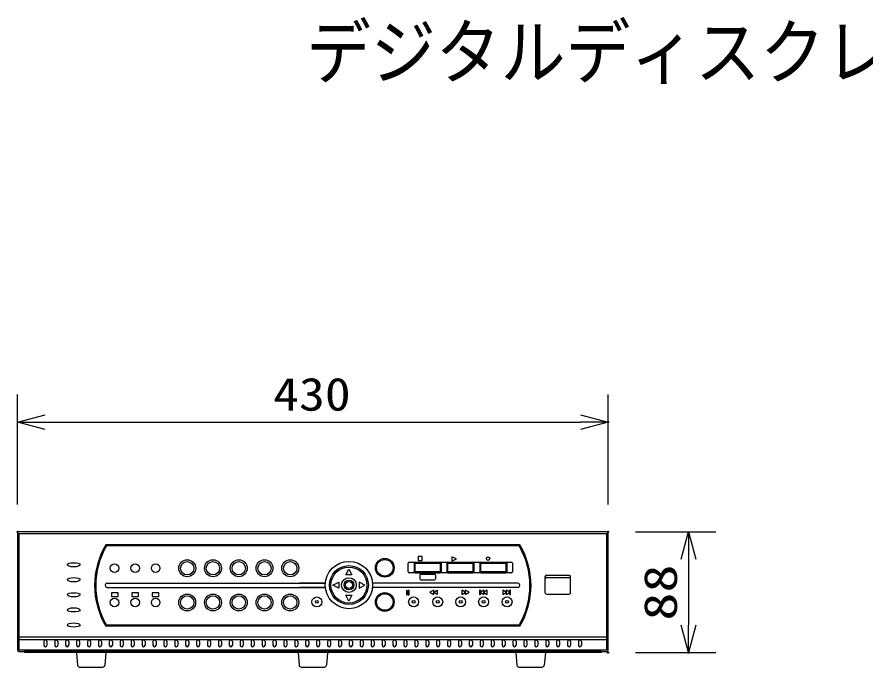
# Model space of a CAD drawing. Units: millimetres, scale not verified. Extents: x -63 to 63, y -57 to 57.
# Drawn here: x -56.6 to 5.2, y 10 to 57.4 of the extents above; entities that cross this region are included whole.
import ezdxf
from ezdxf.enums import TextEntityAlignment as Align

# ---------------------------------------------------------------- set-up
doc = ezdxf.new("R2010")
doc.units = ezdxf.units.MM
doc.header["$LTSCALE"] = 0.190236
doc.header["$PDMODE"] = 32
doc.header["$PDSIZE"] = 0.0951
doc.linetypes.add('CHAIN2', pattern=[12, 9, -1, 1, -1])
for name, color, linetype in [('0-0_MOJI1', 2, 'CHAIN2'), ('0-2_GAIKEI', 1, 'Continuous'), ('0-3_WAKU', 3, 'Continuous'), ('0-4_DEFPOINTS', 7, 'Continuous')]:
    doc.layers.add(name, color=color, linetype=linetype)
doc.styles.add('ＭＳ ゴシック', font='')
doc.styles.get('ＭＳ ゴシック').set_extended_font_data('MS Gothic')

# ---------------------------------------------------------------- blocks, each defined once
blk = doc.blocks.new('_OPEN30')
at = {"layer": '0-4_DEFPOINTS'}
blk.add_line((0, 0), (-1, 0), dxfattribs=at)
blk.add_lwpolyline([(-1, 0.26795), (0, 0), (-1, -0.26795)], dxfattribs=at)

msp = doc.modelspace()

# ---------------------------------------------------------------- linework, layer by layer
at = {"layer": '0-2_GAIKEI', "color": 7}
for p, q in [((-56.5065, 19.7659), (-56.5065, 11.2446)), ((-13.6004, 19.866), (-56.4126, 19.866)), ((-13.5065, 11.2465), (-13.5065, 19.7659)), ((-56.4062, 11.1435), (-56.0012, 11.1435)), ((-56.0012, 11.1727), (-56.0012, 11.066)), ((-14.0118, 11.1727), (-14.0118, 11.066)), ((-14.0118, 11.1464), (-13.6066, 11.1464)), ((-14.0118, 11.066), (-56.0012, 11.066)), ((-52.2255, 11.0631), (-52.1483, 10.1576)), ((-50.0705, 11.0631), (-50.1476, 10.1576)), ((-36.0843, 11.0631), (-36.0071, 10.1576)), ((-33.9293, 11.0631), (-34.0065, 10.1576)), ((-20.2254, 11.0631), (-20.1482, 10.1576)), ((-18.0704, 11.0631), (-18.1476, 10.1576)), ((-51.9934, 10.016), (-50.302, 10.016)), ((-35.8522, 10.016), (-34.1608, 10.016)), ((-19.9933, 10.016), (-18.302, 10.016))]:
    msp.add_line(p, q, dxfattribs=at)
at = {"layer": '0-2_GAIKEI'}
for p, q in [((-56.3899, 11.2569), (-56.3899, 19.7457)), ((-56.3899, 19.7457), (-13.627, 19.7457)), ((-13.627, 19.7457), (-13.627, 11.2569)), ((-19.9365, 18.9245), (-50.0765, 18.9245)), ((-19.9801, 18.8391), (-50.0329, 18.8391)), ((-28.0515, 16.9524), (-28.0515, 17.5896)), ((-27.9804, 17.6607), (-27.699, 17.6607)), ((-27.6277, 17.5896), (-27.6277, 16.9524)), ((-27.6277, 17.5896), (-27.6277, 16.9524)), ((-27.6277, 17.5896), (-27.6277, 16.9524)), ((-27.5564, 17.6607), (-25.7335, 17.6607)), ((-25.6627, 17.5896), (-25.6625, 16.9524)), ((-25.6627, 17.5896), (-25.6625, 16.9524)), ((-25.5915, 17.6617), (-25.3102, 17.6617)), ((-25.2388, 17.5906), (-25.2388, 16.9534)), ((-25.2388, 17.5906), (-25.2388, 16.9534)), ((-25.2388, 17.5906), (-25.2388, 16.9534)), ((-25.1675, 17.6617), (-23.3447, 17.6617)), ((-23.2736, 16.9534), (-23.2739, 17.5906)), ((-23.2739, 17.5906), (-23.2736, 16.9534)), ((-23.2739, 17.5906), (-23.2736, 16.9534)), ((-23.2027, 17.6627), (-22.9213, 17.6627)), ((-22.85, 17.5916), (-22.85, 16.9544)), ((-22.85, 17.5916), (-22.85, 16.9544)), ((-22.7786, 17.6627), (-20.9558, 17.6627)), ((-20.885, 17.5916), (-20.8847, 16.9544)), ((-20.8138, 17.6637), (-20.5324, 17.6637)), ((-20.4611, 17.5926), (-20.4611, 16.9554)), ((-20.4611, 17.5926), (-20.4611, 16.9554)), ((-20.4611, 17.5926), (-20.4611, 16.9554)), ((-27.699, 16.8813), (-27.9804, 16.8813)), ((-27.5564, 16.8813), (-25.7335, 16.8813)), ((-27.2101, 16.7083), (-27.2101, 16.4429)), ((-27.1385, 16.7791), (-26.148, 16.7791)), ((-26.0775, 16.7083), (-26.0775, 16.4429)), ((-25.3102, 16.8823), (-25.5915, 16.8823)), ((-25.1675, 16.8823), (-23.3447, 16.8823)), ((-22.9213, 16.8833), (-23.2027, 16.8833)), ((-22.7786, 16.8833), (-20.9558, 16.8833)), ((-20.5324, 16.8843), (-20.8138, 16.8843)), ((-17.9842, 16.6998), (-16.3439, 16.6998)), ((-49.9751, 16.1328), (-34.0898, 16.1328)), ((-34.0937, 16.1328), (-35.9765, 16.1328)), ((-20.0913, 16.1328), (-30.657, 16.1328)), ((-27.1385, 16.3713), (-26.148, 16.3713)), ((-18.0976, 16.5861), (-18.0976, 15.4471)), ((-17.9842, 16.5494), (-16.3439, 16.5494)), ((-16.2305, 15.4471), (-16.2305, 16.5861)), ((-49.9751, 15.8099), (-34.0898, 15.8099)), ((-34.09, 15.8099), (-35.9765, 15.8099)), ((-20.0913, 15.8099), (-30.6607, 15.8099)), ((-17.9842, 15.3332), (-16.3439, 15.3332)), ((-19.9365, 12.9886), (-50.0765, 12.9886)), ((-19.9801, 13.0738), (-50.0329, 13.0738)), ((-13.6289, 12.1914), (-56.3882, 12.1914)), ((-13.6289, 11.9905), (-56.3882, 11.9905)), ((-54.5966, 11.8717), (-54.5966, 11.6096)), ((-54.373, 11.8717), (-54.373, 11.6096)), ((-53.802, 11.8717), (-53.802, 11.6096)), ((-53.5784, 11.8717), (-53.5784, 11.6096)), ((-53.0075, 11.8717), (-53.0075, 11.6096)), ((-52.7839, 11.8717), (-52.7839, 11.6096)), ((-52.2129, 11.8717), (-52.2129, 11.6096)), ((-51.9893, 11.8717), (-51.9893, 11.6096)), ((-51.4184, 11.8717), (-51.4184, 11.6096)), ((-51.1948, 11.8717), (-51.1948, 11.6096)), ((-50.6238, 11.8717), (-50.6238, 11.6096)), ((-50.4002, 11.8717), (-50.4002, 11.6096)), ((-49.8292, 11.8717), (-49.8292, 11.6096)), ((-49.6056, 11.8717), (-49.6056, 11.6096)), ((-49.0347, 11.8717), (-49.0347, 11.6096)), ((-48.8111, 11.8717), (-48.8111, 11.6096)), ((-48.2401, 11.8717), (-48.2401, 11.6096)), ((-48.0165, 11.8717), (-48.0165, 11.6096)), ((-47.4456, 11.8717), (-47.4456, 11.6096)), ((-47.222, 11.8717), (-47.222, 11.6096)), ((-46.651, 11.8717), (-46.651, 11.6096)), ((-46.4274, 11.8717), (-46.4274, 11.6096)), ((-45.8565, 11.8717), (-45.8565, 11.6096)), ((-45.6329, 11.8717), (-45.6329, 11.6096)), ((-45.0619, 11.8717), (-45.0619, 11.6096)), ((-44.8383, 11.8717), (-44.8383, 11.6096)), ((-44.2673, 11.8717), (-44.2673, 11.6096)), ((-44.0438, 11.8717), (-44.0438, 11.6096)), ((-43.4728, 11.8717), (-43.4728, 11.6096)), ((-43.2492, 11.8717), (-43.2492, 11.6096)), ((-42.6782, 11.8717), (-42.6782, 11.6096)), ((-42.4546, 11.8717), (-42.4546, 11.6096)), ((-41.8837, 11.8717), (-41.8837, 11.6096)), ((-41.6601, 11.8717), (-41.6601, 11.6096)), ((-41.0891, 11.8717), (-41.0891, 11.6096)), ((-40.8655, 11.8717), (-40.8655, 11.6096)), ((-40.2946, 11.8717), (-40.2946, 11.6096)), ((-40.071, 11.8717), (-40.071, 11.6096)), ((-39.5, 11.8717), (-39.5, 11.6096)), ((-39.2764, 11.8717), (-39.2764, 11.6096)), ((-38.7054, 11.8717), (-38.7054, 11.6096)), ((-38.4819, 11.8717), (-38.4819, 11.6096)), ((-37.9109, 11.8717), (-37.9109, 11.6096)), ((-37.6873, 11.8717), (-37.6873, 11.6096)), ((-37.1163, 11.8717), (-37.1163, 11.6096)), ((-36.8927, 11.8717), (-36.8927, 11.6096)), ((-36.3218, 11.8717), (-36.3218, 11.6096)), ((-36.0982, 11.8717), (-36.0982, 11.6096)), ((-35.5272, 11.8717), (-35.5272, 11.6096)), ((-35.3036, 11.8717), (-35.3036, 11.6096)), ((-34.7327, 11.8717), (-34.7327, 11.6096)), ((-34.5091, 11.8717), (-34.5091, 11.6096)), ((-33.9381, 11.8717), (-33.9381, 11.6096)), ((-33.7145, 11.8717), (-33.7145, 11.6096)), ((-33.1436, 11.8717), (-33.1436, 11.6096)), ((-32.92, 11.8717), (-32.92, 11.6096)), ((-32.349, 11.8717), (-32.349, 11.6096)), ((-32.1254, 11.8717), (-32.1254, 11.6096)), ((-31.5544, 11.8717), (-31.5544, 11.6096)), ((-31.3308, 11.8717), (-31.3308, 11.6096)), ((-30.7599, 11.8717), (-30.7599, 11.6096)), ((-30.5363, 11.8717), (-30.5363, 11.6096)), ((-29.9653, 11.8717), (-29.9653, 11.6096)), ((-29.7417, 11.8717), (-29.7417, 11.6096)), ((-29.1708, 11.8717), (-29.1708, 11.6096)), ((-28.9472, 11.8717), (-28.9472, 11.6096)), ((-28.3762, 11.8717), (-28.3762, 11.6096)), ((-28.1526, 11.8717), (-28.1526, 11.6096)), ((-27.5817, 11.8717), (-27.5817, 11.6096)), ((-27.3581, 11.8717), (-27.3581, 11.6096)), ((-26.7871, 11.8717), (-26.7871, 11.6096)), ((-26.5635, 11.8717), (-26.5635, 11.6096)), ((-25.9925, 11.8717), (-25.9925, 11.6096)), ((-25.769, 11.8717), (-25.769, 11.6096)), ((-25.198, 11.8717), (-25.198, 11.6096)), ((-24.9744, 11.8717), (-24.9744, 11.6096)), ((-24.4034, 11.8717), (-24.4034, 11.6096)), ((-24.1798, 11.8717), (-24.1798, 11.6096)), ((-23.6089, 11.8717), (-23.6089, 11.6096)), ((-23.3853, 11.8717), (-23.3853, 11.6096)), ((-22.8143, 11.8717), (-22.8143, 11.6096)), ((-22.5907, 11.8717), (-22.5907, 11.6096)), ((-22.0198, 11.8717), (-22.0198, 11.6096)), ((-21.7962, 11.8717), (-21.7962, 11.6096)), ((-21.2252, 11.8717), (-21.2252, 11.6096)), ((-21.0016, 11.8717), (-21.0016, 11.6096)), ((-20.4306, 11.8717), (-20.4306, 11.6096)), ((-20.2071, 11.8717), (-20.2071, 11.6096)), ((-19.6361, 11.8717), (-19.6361, 11.6096)), ((-19.4125, 11.8717), (-19.4125, 11.6096)), ((-18.8415, 11.8717), (-18.8415, 11.6096)), ((-18.6179, 11.8717), (-18.6179, 11.6096)), ((-18.047, 11.8717), (-18.047, 11.6096)), ((-17.8234, 11.8717), (-17.8234, 11.6096)), ((-17.2524, 11.8717), (-17.2524, 11.6096)), ((-17.0288, 11.8717), (-17.0288, 11.6096)), ((-16.4579, 11.8717), (-16.4579, 11.6096)), ((-16.2343, 11.8717), (-16.2343, 11.6096)), ((-15.6633, 11.8717), (-15.6633, 11.6096)), ((-15.4397, 11.8717), (-15.4397, 11.6096)), ((-13.627, 11.2569), (-56.3899, 11.2569)), ((-14.0118, 11.1727), (-56.0012, 11.1727))]:
    msp.add_line(p, q, dxfattribs=at)
for points in [[(-27.3325, 18.0608), (-27.3325, 17.7693), (-27.0477, 17.7693), (-27.0477, 18.0608)], [(-24.8732, 18.0586), (-24.8732, 17.7366), (-24.5442, 17.8976)], [(-27.5564, 17.5896), (-25.7335, 17.5896), (-25.7335, 16.9526), (-27.5564, 16.9526)], [(-25.1675, 17.5906), (-23.3447, 17.5906), (-23.3447, 16.9536), (-25.1675, 16.9536)], [(-22.7786, 17.5916), (-20.9558, 17.5916), (-20.9558, 16.9546), (-22.7786, 16.9546)], [(-32.3753, 17.1584), (-32.1587, 16.7245), (-32.5926, 16.7245)], [(-33.1087, 16.2087), (-33.1087, 15.7748), (-33.5418, 15.9915)], [(-31.6423, 16.2087), (-31.6423, 15.7748), (-31.2089, 15.9915)], [(-28.1941, 15.2696), (-28.1236, 15.2696), (-28.1236, 15.5986), (-28.1941, 15.5986)], [(-28.0693, 15.2696), (-27.9982, 15.2696), (-27.9982, 15.5986), (-28.0693, 15.5986)], [(-26.1996, 15.6236), (-26.4727, 15.4655), (-26.1996, 15.3074)], [(-23.6296, 15.4655), (-23.9027, 15.6236), (-23.9027, 15.4767), (-24.1567, 15.6236), (-24.1567, 15.3074), (-23.9027, 15.4543), (-23.9027, 15.3074)], [(-22.3107, 15.3063), (-22.3107, 15.6132), (-22.5561, 15.4705), (-22.5561, 15.6132), (-22.8026, 15.4703), (-22.8026, 15.6148), (-22.8779, 15.6148), (-22.8779, 15.2986), (-22.8026, 15.2986), (-22.8026, 15.449), (-22.5561, 15.3063), (-22.5561, 15.4482)], [(-20.5981, 15.2986), (-20.5981, 15.6148), (-20.6739, 15.6148), (-20.6739, 15.4703), (-20.9204, 15.6132), (-20.9204, 15.4705), (-21.1656, 15.6132), (-21.1656, 15.3063), (-20.9204, 15.4482), (-20.9204, 15.3063), (-20.6739, 15.449), (-20.6739, 15.2986)], [(-49.6713, 15.1562), (-49.1855, 15.1562), (-49.1855, 15.4306), (-49.6713, 15.4306)], [(-48.1789, 15.1562), (-47.6929, 15.1562), (-47.6929, 15.4306), (-48.1789, 15.4306)], [(-46.698, 15.1562), (-46.2121, 15.1562), (-46.2121, 15.4306), (-46.698, 15.4306)], [(-32.5926, 15.2581), (-32.1587, 15.2581), (-32.3753, 14.8248)]]:
    msp.add_lwpolyline(points, close=True, dxfattribs=at)
msp.add_lwpolyline([(-26.1996, 15.4767), (-25.946, 15.6236), (-25.946, 15.3074), (-26.1996, 15.4543)], dxfattribs=at)
for centre, radius in [((-29.763, 17.2484), 0.6814), ((-22.2423, 17.9133), 0.123), ((-49.4497, 17.214), 0.3134), ((-47.9443, 17.214), 0.3134), ((-46.4526, 17.214), 0.3133), ((-44.1551, 17.214), 0.6166), ((-44.1549, 17.214), 0.485), ((-42.2784, 17.214), 0.6166), ((-42.2782, 17.214), 0.485), ((-40.4017, 17.214), 0.6166), ((-40.4016, 17.214), 0.485), ((-38.5248, 17.214), 0.6166), ((-38.5247, 17.214), 0.485), ((-36.6483, 17.214), 0.6166), ((-36.6481, 17.214), 0.485), ((-32.3753, 15.9915), 1.7245), ((-32.3753, 15.9915), 1.4148), ((-32.3753, 15.9915), 1.3115), ((-29.7633, 17.2484), 0.5987), ((-32.3753, 15.9915), 0.5372), ((-32.3753, 15.9915), 0.3509), ((-32.3753, 15.9915), 0.2582), ((-49.4497, 14.7218), 0.3134), ((-47.9443, 14.7218), 0.3134), ((-46.4526, 14.7218), 0.3133), ((-44.1552, 14.7218), 0.6166), ((-44.1551, 14.7218), 0.485), ((-42.2785, 14.7218), 0.6166), ((-42.2784, 14.7218), 0.485), ((-40.4018, 14.7218), 0.6166), ((-40.4017, 14.7218), 0.485), ((-38.525, 14.7218), 0.6166), ((-38.5248, 14.7218), 0.485), ((-36.6484, 14.7218), 0.6166), ((-36.6483, 14.7218), 0.485), ((-34.7091, 14.7628), 0.3613), ((-34.7088, 14.7628), 0.1034), ((-29.763, 14.7572), 0.6814), ((-29.7633, 14.7572), 0.5987), ((-27.6646, 14.7628), 0.3615), ((-27.6646, 14.7628), 0.1034), ((-25.9091, 14.7628), 0.3615), ((-25.9091, 14.7628), 0.1034), ((-24.2377, 14.7628), 0.3615), ((-24.2377, 14.7628), 0.1034), ((-22.566, 14.7628), 0.3615), ((-22.566, 14.7628), 0.1034), ((-20.8605, 14.7628), 0.3615), ((-20.8605, 14.7628), 0.1034)]:
    msp.add_circle(centre, radius, dxfattribs=at)
at = {"layer": '0-2_GAIKEI', "color": 7}
for centre, radius, start, end in [((-56.4064, 19.7661), 0.1001, 93.55784, 180.08238), ((-13.6066, 19.7661), 0.1001, 359.91762, 86.44216), ((-56.4056, 11.2444), 0.1009, 179.87888, 269.66699), ((-13.6064, 11.2464), 0.1, 269.9335, 0.0665), ((-51.9905, 10.1747), 0.1588, 186.18795, 268.95185), ((-50.3046, 10.1738), 0.1578, 270.94645, 354.11022), ((-35.8493, 10.1747), 0.1588, 186.18795, 268.95185), ((-34.1634, 10.1738), 0.1578, 270.94645, 354.11022), ((-19.9904, 10.1747), 0.1588, 186.18795, 268.95185), ((-18.3046, 10.1738), 0.1578, 270.94645, 354.11022)]:
    msp.add_arc(centre, radius, start, end, dxfattribs=at)
at = {"layer": '0-2_GAIKEI'}
for centre, radius, start, end in [((-45.1414, 15.9566), 5.7588, 148.97775, 211.02225), ((-45.1112, 15.9565), 5.7037, 149.64248, 210.35752), ((-24.9018, 15.9565), 5.7037, 329.64248, 30.35752), ((-24.8716, 15.9566), 5.7588, 328.97775, 31.02225), ((-27.9799, 17.5891), 0.0716, 90.40172, 179.59828), ((-27.6992, 17.5892), 0.0715, 0.30955, 89.90464), ((-27.5564, 17.5894), 0.0713, 89.9579, 179.82791), ((-25.7337, 17.5897), 0.0709, 359.8969, 89.88811), ((-25.591, 17.5901), 0.0716, 90.40172, 179.59828), ((-25.3103, 17.5902), 0.0715, 0.30955, 89.90464), ((-25.1676, 17.5904), 0.0713, 89.9579, 179.82791), ((-23.3448, 17.5907), 0.0709, 359.8969, 89.88811), ((-23.2022, 17.5911), 0.0716, 90.40172, 179.59828), ((-22.9214, 17.5912), 0.0715, 0.30955, 89.90464), ((-22.7787, 17.5914), 0.0713, 89.9579, 179.82791), ((-20.9559, 17.5917), 0.0709, 359.8969, 89.88811), ((-20.8133, 17.5921), 0.0716, 90.40172, 179.59828), ((-20.5326, 17.5922), 0.0715, 0.30955, 89.90464), ((-27.9799, 16.9529), 0.0716, 180.40172, 269.59828), ((-27.6992, 16.9528), 0.0715, 270.09536, 359.69045), ((-27.5564, 16.9526), 0.0713, 180.17209, 270.0421), ((-27.1386, 16.7076), 0.0715, 89.88403, 179.47341), ((-26.1487, 16.7079), 0.0712, 0.34407, 89.44013), ((-25.7339, 16.9527), 0.0714, 270.2639, 359.7361), ((-25.591, 16.9539), 0.0716, 180.40172, 269.59828), ((-25.3103, 16.9538), 0.0715, 270.09536, 359.69045), ((-25.1676, 16.9536), 0.0713, 180.17209, 270.0421), ((-23.345, 16.9537), 0.0714, 270.2639, 359.7361), ((-23.2022, 16.9549), 0.0716, 180.40172, 269.59828), ((-22.9214, 16.9548), 0.0715, 270.09536, 359.69045), ((-22.7787, 16.9546), 0.0713, 180.17209, 270.0421), ((-20.9561, 16.9547), 0.0714, 270.2639, 359.7361), ((-20.8133, 16.9559), 0.0716, 180.40172, 269.59828), ((-20.5326, 16.9558), 0.0715, 270.09536, 359.69045), ((-17.984, 16.5862), 0.1135, 90.07557, 180.05877), ((-16.3439, 16.5864), 0.1134, 359.85499, 90.01067), ((-49.9754, 15.9714), 0.1614, 89.90565, 270.09435), ((-27.1383, 16.4431), 0.0718, 180.15405, 269.84595), ((-26.149, 16.4429), 0.0716, 270.83755, 0.0208), ((-20.091, 15.9714), 0.1614, 269.90565, 90.09435), ((-17.9841, 16.4359), 0.1135, 90.0469, 179.9531), ((-16.3439, 16.4361), 0.1133, 359.96058, 90.03942), ((-17.9841, 15.4466), 0.1134, 179.75052, 269.98111), ((-16.3438, 15.4465), 0.1133, 269.93286, 0.33551), ((-54.4848, 11.872), 0.1118, 359.86383, 180.13617), ((-53.6902, 11.872), 0.1118, 359.86383, 180.13617), ((-52.8957, 11.872), 0.1118, 359.86383, 180.13617), ((-52.1011, 11.872), 0.1118, 359.86383, 180.13617), ((-51.3066, 11.872), 0.1118, 359.86383, 180.13617), ((-50.512, 11.872), 0.1118, 359.86383, 180.13617), ((-49.7174, 11.872), 0.1118, 359.86383, 180.13617), ((-48.9229, 11.872), 0.1118, 359.86383, 180.13617), ((-48.1283, 11.872), 0.1118, 359.86383, 180.13617), ((-47.3338, 11.872), 0.1118, 359.86383, 180.13617), ((-46.5392, 11.872), 0.1118, 359.86383, 180.13617), ((-45.7447, 11.872), 0.1118, 359.86383, 180.13617), ((-44.9501, 11.872), 0.1118, 359.86383, 180.13617), ((-44.1555, 11.872), 0.1118, 359.86383, 180.13617), ((-43.361, 11.872), 0.1118, 359.86383, 180.13617), ((-42.5664, 11.872), 0.1118, 359.86383, 180.13617), ((-41.7719, 11.872), 0.1118, 359.86383, 180.13617), ((-40.9773, 11.872), 0.1118, 359.86383, 180.13617), ((-40.1828, 11.872), 0.1118, 359.86383, 180.13617), ((-39.3882, 11.872), 0.1118, 359.86383, 180.13617), ((-38.5937, 11.872), 0.1118, 359.86383, 180.13617), ((-37.7991, 11.872), 0.1118, 359.86383, 180.13617), ((-37.0045, 11.872), 0.1118, 359.86383, 180.13617), ((-36.21, 11.872), 0.1118, 359.86383, 180.13617), ((-35.4154, 11.872), 0.1118, 359.86383, 180.13617), ((-34.6209, 11.872), 0.1118, 359.86383, 180.13617), ((-33.8263, 11.872), 0.1118, 359.86383, 180.13617), ((-33.0318, 11.872), 0.1118, 359.86383, 180.13617), ((-32.2372, 11.872), 0.1118, 359.86383, 180.13617), ((-31.4426, 11.872), 0.1118, 359.86383, 180.13617), ((-30.6481, 11.872), 0.1118, 359.86383, 180.13617), ((-29.8535, 11.872), 0.1118, 359.86383, 180.13617), ((-29.059, 11.872), 0.1118, 359.86383, 180.13617), ((-28.2644, 11.872), 0.1118, 359.86383, 180.13617), ((-27.4699, 11.872), 0.1118, 359.86383, 180.13617), ((-26.6753, 11.872), 0.1118, 359.86383, 180.13617), ((-25.8807, 11.872), 0.1118, 359.86383, 180.13617), ((-25.0862, 11.872), 0.1118, 359.86383, 180.13617), ((-24.2916, 11.872), 0.1118, 359.86383, 180.13617), ((-23.4971, 11.872), 0.1118, 359.86383, 180.13617), ((-22.7025, 11.872), 0.1118, 359.86383, 180.13617), ((-21.908, 11.872), 0.1118, 359.86383, 180.13617), ((-21.1134, 11.872), 0.1118, 359.86383, 180.13617), ((-20.3189, 11.872), 0.1118, 359.86383, 180.13617), ((-19.5243, 11.872), 0.1118, 359.86383, 180.13617), ((-18.7297, 11.872), 0.1118, 359.86383, 180.13617), ((-17.9352, 11.872), 0.1118, 359.86383, 180.13617), ((-17.1406, 11.872), 0.1118, 359.86383, 180.13617), ((-16.3461, 11.872), 0.1118, 359.86383, 180.13617), ((-15.5515, 11.872), 0.1118, 359.86383, 180.13617), ((-54.4848, 11.6096), 0.1118, 180.00009, 359.99991), ((-53.6902, 11.6096), 0.1118, 180.00009, 359.99991), ((-52.8957, 11.6096), 0.1118, 180.00009, 359.99991), ((-52.1011, 11.6096), 0.1118, 180.00009, 359.99991), ((-51.3066, 11.6096), 0.1118, 180.00009, 359.99991), ((-50.512, 11.6096), 0.1118, 180.00009, 359.99991), ((-49.7174, 11.6096), 0.1118, 180.00009, 359.99991), ((-48.9229, 11.6096), 0.1118, 180.00009, 359.99991), ((-48.1283, 11.6096), 0.1118, 180.00009, 359.99991), ((-47.3338, 11.6096), 0.1118, 180.00009, 359.99991), ((-46.5392, 11.6096), 0.1118, 180.00009, 359.99991), ((-45.7447, 11.6096), 0.1118, 180.00009, 359.99991), ((-44.9501, 11.6096), 0.1118, 180.00009, 359.99991), ((-44.1555, 11.6096), 0.1118, 180.00009, 359.99991), ((-43.361, 11.6096), 0.1118, 180.00009, 359.99991), ((-42.5664, 11.6096), 0.1118, 180.00009, 359.99991), ((-41.7719, 11.6096), 0.1118, 180.00009, 359.99991), ((-40.9773, 11.6096), 0.1118, 180.00009, 359.99991), ((-40.1828, 11.6096), 0.1118, 180.00009, 359.99991), ((-39.3882, 11.6096), 0.1118, 180.00009, 359.99991), ((-38.5937, 11.6096), 0.1118, 180.00009, 359.99991), ((-37.7991, 11.6096), 0.1118, 180.00009, 359.99991), ((-37.0045, 11.6096), 0.1118, 180.00009, 359.99991), ((-36.21, 11.6096), 0.1118, 180.00009, 359.99991), ((-35.4154, 11.6096), 0.1118, 180.00009, 359.99991), ((-34.6209, 11.6096), 0.1118, 180.00009, 359.99991), ((-33.8263, 11.6096), 0.1118, 180.00009, 359.99991), ((-33.0318, 11.6096), 0.1118, 180.00009, 359.99991), ((-32.2372, 11.6096), 0.1118, 180.00009, 359.99991), ((-31.4426, 11.6096), 0.1118, 180.00009, 359.99991), ((-30.6481, 11.6096), 0.1118, 180.00009, 359.99991), ((-29.8535, 11.6096), 0.1118, 180.00009, 359.99991), ((-29.059, 11.6096), 0.1118, 180.00009, 359.99991), ((-28.2644, 11.6096), 0.1118, 180.00009, 359.99991), ((-27.4699, 11.6096), 0.1118, 180.00009, 359.99991), ((-26.6753, 11.6096), 0.1118, 180.00009, 359.99991), ((-25.8807, 11.6096), 0.1118, 180.00009, 359.99991), ((-25.0862, 11.6096), 0.1118, 180.00009, 359.99991), ((-24.2916, 11.6096), 0.1118, 180.00009, 359.99991), ((-23.4971, 11.6096), 0.1118, 180.00009, 359.99991), ((-22.7025, 11.6096), 0.1118, 180.00009, 359.99991), ((-21.908, 11.6096), 0.1118, 180.00009, 359.99991), ((-21.1134, 11.6096), 0.1118, 180.00009, 359.99991), ((-20.3189, 11.6096), 0.1118, 180.00009, 359.99991), ((-19.5243, 11.6096), 0.1118, 180.00009, 359.99991), ((-18.7297, 11.6096), 0.1118, 180.00009, 359.99991), ((-17.9352, 11.6096), 0.1118, 180.00009, 359.99991), ((-17.1406, 11.6096), 0.1118, 180.00009, 359.99991), ((-16.3461, 11.6096), 0.1118, 180.00009, 359.99991), ((-15.5515, 11.6096), 0.1118, 180.00009, 359.99991)]:
    msp.add_arc(centre, radius, start, end, dxfattribs=at)
for centre in [(-52.4186, 17.4672), (-52.4186, 16.3774), (-52.4186, 15.2792), (-52.4186, 14.1817), (-52.4186, 13.0839)]:
    msp.add_ellipse(centre, major_axis=(0.4575, 0), ratio=0.333964, dxfattribs=at)
at = {"layer": '0-3_WAKU'}
for p, q in [((-56.5065, 21.866), (-56.5065, 29.866)), ((-13.5065, 21.866), (-13.5065, 29.866)), ((-54.5065, 27.866), (-15.5065, 27.866)), ((-11.5029, 19.866), (-5.6526, 19.866)), ((-7.6526, 17.866), (-7.6526, 13.066)), ((-11.5029, 11.066), (-5.6526, 11.066))]:
    msp.add_line(p, q, dxfattribs=at)
at = {"layer": '0-4_DEFPOINTS'}
for p in [(-13.5065, 27.866), (-56.5065, 19.866), (-13.5065, 19.866), (-13.5029, 19.866), (-13.5029, 11.066), (-7.6526, 11.066)]:
    msp.add_point(p, dxfattribs=at)

# ---------------------------------------------------------------- block references
at = {"layer": '0-3_WAKU', "xscale": 2, "yscale": 2}
for p, rotation in [((-56.5065, 27.866), 180), ((-7.6526, 19.866), 90), ((-7.6526, 11.066), 270)]:
    msp.add_blockref('_OPEN30', p, dxfattribs=dict(at, rotation=rotation))
msp.add_blockref('_OPEN30', (-13.5065, 27.866), dxfattribs=at)

# ---------------------------------------------------------------- texts
at = {"layer": '0-0_MOJI1', "style": 'ＭＳ ゴシック', "width": 0.9}
msp.add_text('デジタルディスクレコーダー', height=3.848, dxfattribs=at).set_placement((-35.5001, 51.7599), align=Align.BOTTOM_LEFT)
at = {"layer": '0-3_WAKU', "style": 'ＭＳ ゴシック', "width": 1.15}
msp.add_text('430', height=2.406, dxfattribs=at).set_placement((-37.8936, 27.9756), align=Align.BOTTOM_LEFT)
at = {"layer": '0-3_WAKU', "style": 'ＭＳ ゴシック', "width": 1.25}
msp.add_text('88', height=2.406, rotation=90, dxfattribs=at).set_placement((-7.7622, 13.3991), align=Align.BOTTOM_LEFT)

doc.saveas('drawing.dxf')
